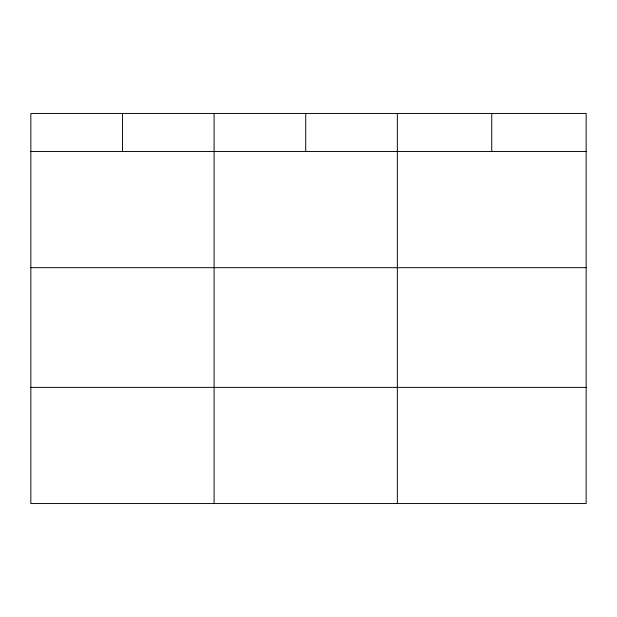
<?xml version="1.0" encoding="UTF-8"?>
<svg xmlns="http://www.w3.org/2000/svg" width="617" height="617" viewBox="0 0 617 617"><rect width="100%" height="100%" fill="white"/><g stroke="black" fill="none" stroke-linecap="round" stroke-linejoin="round"><path stroke-width="0.93" d="M586.15 267.685L586.15 113.451L30.85 113.451L30.85 503.549L586.15 503.549L586.15 267.685L30.85 267.685M30.85 151.512L586.15 151.512M30.85 387.376L586.15 387.376M491.749 113.451L491.749 151.512M397.348 113.451L397.348 503.549M305.724 113.451L305.724 151.512M214.099 113.451L214.099 503.549M122.475 113.451L122.475 151.512"/></g></svg>
